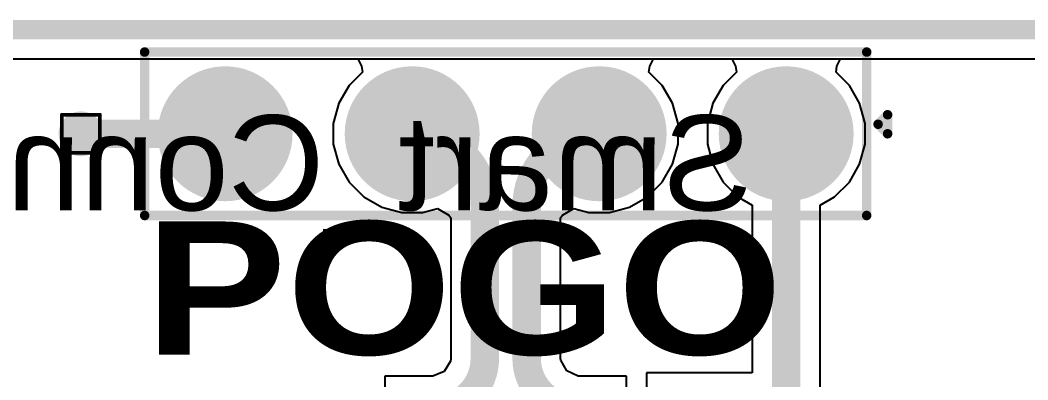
# Model space of a CAD drawing. Header units: inches. Extents: x -40 to 219, y 2 to 133.
# Drawn here: x 65.4 to 78.87, y 77.7 to 82.51 of the extents above; entities that cross this region are included whole.
import ezdxf

# ---------------------------------------------------------------- set-up
doc = ezdxf.new("R2010")
doc.units = ezdxf.units.IN
for name, color, linetype in [('Board Outline', 216, 'Continuous'), ('Bottom Layer', 5, 'Continuous'), ('Bottom Overlay', 54, 'Continuous'), ('Drill Drawing', 1, 'Continuous'), ('Top Layer', 1, 'Continuous'), ('Top Overlay', 2, 'Continuous'), ('Top Paste', 8, 'Continuous'), ('Top Solder', 216, 'Continuous'), ('Via Holes', 16, 'Continuous')]:
    doc.layers.add(name, color=color, linetype=linetype)
doc.styles.add('Arial', font='', dxfattribs={"height": 0.2})
doc.styles.add('Arial Black_Bold', font='', dxfattribs={"height": 0.2})
doc.styles.get('Arial').set_extended_font_data('Arial')
doc.styles.get('Arial Black_Bold').set_extended_font_data('Arial Black', bold=True)

# ---------------------------------------------------------------- blocks, each defined once
blk = doc.blocks.new('P____4_P___152')
at = {"layer": 'Top Layer'}
h = blk.add_hatch(color=1, dxfattribs=at)
edge = h.paths.add_edge_path()
edge.add_arc((-3.75, 0), 0.8, 0, 360)
h = blk.add_hatch(color=1, dxfattribs=at)
edge = h.paths.add_edge_path()
edge.add_arc((-1.25, 0), 0.8, 0, 360)
h = blk.add_hatch(color=1, dxfattribs=at)
edge = h.paths.add_edge_path()
edge.add_arc((1.25, 0), 0.8, 0, 360)
h = blk.add_hatch(color=1, dxfattribs=at)
edge = h.paths.add_edge_path()
edge.add_arc((3.75, 0), 0.8, 0, 360)
at = {"layer": 'Top Paste'}
h = blk.add_hatch(color=8, dxfattribs=at)
edge = h.paths.add_edge_path()
edge.add_arc((-3.75, 0), 0.8, 0, 360)
h = blk.add_hatch(color=8, dxfattribs=at)
edge = h.paths.add_edge_path()
edge.add_arc((-1.25, 0), 0.8, 0, 360)
h = blk.add_hatch(color=8, dxfattribs=at)
edge = h.paths.add_edge_path()
edge.add_arc((1.25, 0), 0.8, 0, 360)
h = blk.add_hatch(color=8, dxfattribs=at)
edge = h.paths.add_edge_path()
edge.add_arc((3.75, 0), 0.8, 0, 360)
at = {"layer": 'Top Solder'}
h = blk.add_hatch(color=216, dxfattribs=at)
edge = h.paths.add_edge_path()
edge.add_arc((-3.75, 0), 0.9016, 0, 360)
h = blk.add_hatch(color=216, dxfattribs=at)
edge = h.paths.add_edge_path()
edge.add_arc((-1.25, 0), 0.9016, 0, 360)
h = blk.add_hatch(color=216, dxfattribs=at)
edge = h.paths.add_edge_path()
edge.add_arc((1.25, 0), 0.9016, 0, 360)
h = blk.add_hatch(color=216, dxfattribs=at)
edge = h.paths.add_edge_path()
edge.add_arc((3.75, 0), 0.9016, 0, 360)
at = {"layer": 'Top Overlay'}
for points in [[(-4.826, 1.0922, 0.127, 0.127, 0), (-4.826, -1.0922, 0.127, 0.127, 0)], [(4.826, 1.0922, 0.127, 0.127, 0), (-4.826, 1.0922, 0.127, 0.127, 0)], [(4.826, 1.0922, 0.127, 0.127, 0), (4.826, -1.0922, 0.127, 0.127, 0)], [(-5.1054, 0, 0.127, 0.127, 0), (-5.1054, -0.254, 0.127, 0.127, 0)], [(-4.9784, -0.127, 0.127, 0.127, 0), (-5.1054, 0, 0.127, 0.127, 0)], [(-4.9784, -0.127, 0.127, 0.127, 0), (-5.1054, -0.254, 0.127, 0.127, 0)], [(4.826, -1.0922, 0.127, 0.127, 0), (-4.826, -1.0922, 0.127, 0.127, 0)]]:
    blk.add_lwpolyline(points, format="xyseb", dxfattribs=at)
for points in [[(-4.85775, 1.0922, 0.0635, 0.0635, 1), (-4.79425, 1.0922, 0.0635, 0.0635, 1)], [(-4.85775, 1.0922, 0.0635, 0.0635, 1), (-4.79425, 1.0922, 0.0635, 0.0635, 1)], [(4.79425, 1.0922, 0.0635, 0.0635, 1), (4.85775, 1.0922, 0.0635, 0.0635, 1)], [(4.79425, 1.0922, 0.0635, 0.0635, 1), (4.85775, 1.0922, 0.0635, 0.0635, 1)], [(-5.13715, 0, 0.0635, 0.0635, 1), (-5.07365, 0, 0.0635, 0.0635, 1)], [(-5.13715, 0, 0.0635, 0.0635, 1), (-5.07365, 0, 0.0635, 0.0635, 1)], [(-5.01015, -0.127, 0.0635, 0.0635, 1), (-4.94665, -0.127, 0.0635, 0.0635, 1)], [(-5.01015, -0.127, 0.0635, 0.0635, 1), (-4.94665, -0.127, 0.0635, 0.0635, 1)], [(-5.13715, -0.254, 0.0635, 0.0635, 1), (-5.07365, -0.254, 0.0635, 0.0635, 1)], [(-5.13715, -0.254, 0.0635, 0.0635, 1), (-5.07365, -0.254, 0.0635, 0.0635, 1)], [(-4.85775, -1.0922, 0.0635, 0.0635, 1), (-4.79425, -1.0922, 0.0635, 0.0635, 1)], [(-4.85775, -1.0922, 0.0635, 0.0635, 1), (-4.79425, -1.0922, 0.0635, 0.0635, 1)], [(4.79425, -1.0922, 0.0635, 0.0635, 1), (4.85775, -1.0922, 0.0635, 0.0635, 1)], [(4.79425, -1.0922, 0.0635, 0.0635, 1), (4.85775, -1.0922, 0.0635, 0.0635, 1)]]:
    blk.add_lwpolyline(points, format="xyseb", close=True, dxfattribs=at)

msp = doc.modelspace()

# ---------------------------------------------------------------- hatches: boundary and pattern name
at = {"layer": 'Bottom Layer'}
h = msp.add_hatch(color=5, dxfattribs=at)
edge = h.paths.add_edge_path()
edge.add_arc((66.211, 80.991), 0.3, 0, 360)
at = {"layer": 'Top Layer'}
h = msp.add_hatch(color=1, dxfattribs=at)
edge = h.paths.add_edge_path()
edge.add_arc((66.211, 80.991), 0.3, 0, 360)
at = {"layer": 'Via Holes'}
h = msp.add_hatch(color=7, dxfattribs=at)
edge = h.paths.add_edge_path()
edge.add_arc((66.211, 80.991), 0.15, 0, 360)

# ---------------------------------------------------------------- linework, layer by layer
at = {"layer": 'Board Outline'}
msp.add_lwpolyline([(3.393, 82.382, 0.254, 0.254, 0), (85.393, 82.382, 0.254, 0.254, 0)], format="xyseb", dxfattribs=at)
at = {"layer": 'Bottom Layer'}
msp.add_line((42.781, 81.994), (85.63, 81.994), dxfattribs=at)
at = {"layer": 'Drill Drawing'}
for points in [[(65.957, 81.245, 0.0508, 0.0508, 0), (66.465, 81.245, 0.0508, 0.0508, 0)], [(65.957, 80.737, 0.0508, 0.0508, 0), (65.957, 81.245, 0.0508, 0.0508, 0)], [(66.465, 80.737, 0.0508, 0.0508, 0), (66.465, 81.245, 0.0508, 0.0508, 0)], [(65.957, 80.737, 0.0508, 0.0508, 0), (66.465, 80.737, 0.0508, 0.0508, 0)]]:
    msp.add_lwpolyline(points, format="xyseb", dxfattribs=at)
for points in [[(65.944, 81.245, 0.0254, 0.0254, 1), (65.969, 81.245, 0.0254, 0.0254, 1)], [(65.944, 81.245, 0.0254, 0.0254, 1), (65.969, 81.245, 0.0254, 0.0254, 1)], [(66.452, 81.245, 0.0254, 0.0254, 1), (66.477, 81.245, 0.0254, 0.0254, 1)], [(66.452, 81.245, 0.0254, 0.0254, 1), (66.477, 81.245, 0.0254, 0.0254, 1)], [(65.944, 80.737, 0.0254, 0.0254, 1), (65.969, 80.737, 0.0254, 0.0254, 1)], [(65.944, 80.737, 0.0254, 0.0254, 1), (65.969, 80.737, 0.0254, 0.0254, 1)], [(66.452, 80.737, 0.0254, 0.0254, 1), (66.477, 80.737, 0.0254, 0.0254, 1)], [(66.452, 80.737, 0.0254, 0.0254, 1), (66.477, 80.737, 0.0254, 0.0254, 1)]]:
    msp.add_lwpolyline(points, format="xyseb", close=True, dxfattribs=at)
at = {"layer": 'Top Layer'}
for p, q in [((42.781, 81.994), (69.912, 81.994)), ((69.912, 81.994), (69.961, 81.896)), ((73.817, 81.896), (73.867, 81.994)), ((73.867, 81.994), (74.912, 81.994)), ((74.912, 81.994), (74.961, 81.896)), ((76.317, 81.896), (76.367, 81.994)), ((76.367, 81.994), (85.63, 81.994)), ((69.973, 81.816), (69.796, 81.638)), ((69.961, 81.896), (69.973, 81.816)), ((73.805, 81.816), (73.817, 81.896)), ((73.983, 81.638), (73.805, 81.816)), ((74.973, 81.816), (74.796, 81.638)), ((74.961, 81.896), (74.973, 81.816)), ((76.305, 81.816), (76.317, 81.896)), ((76.483, 81.638), (76.305, 81.816)), ((69.796, 81.638), (69.657, 81.398)), ((74.121, 81.398), (73.983, 81.638)), ((74.796, 81.638), (74.657, 81.398)), ((76.621, 81.398), (76.483, 81.638)), ((69.657, 81.398), (69.585, 81.13)), ((74.193, 81.13), (74.121, 81.398)), ((74.657, 81.398), (74.585, 81.13)), ((76.693, 81.13), (76.621, 81.398)), ((69.585, 81.13), (69.585, 80.852)), ((74.193, 80.852), (74.193, 81.13)), ((74.585, 81.13), (74.585, 80.852)), ((76.693, 80.852), (76.693, 81.13)), ((69.585, 80.852), (69.657, 80.584)), ((74.121, 80.584), (74.193, 80.852)), ((74.585, 80.852), (74.657, 80.584)), ((76.621, 80.584), (76.693, 80.852)), ((69.657, 80.584), (69.796, 80.344)), ((73.983, 80.344), (74.121, 80.584)), ((74.657, 80.584), (74.796, 80.344)), ((76.483, 80.344), (76.621, 80.584)), ((69.796, 80.344), (69.992, 80.148)), ((73.786, 80.148), (73.983, 80.344)), ((74.796, 80.344), (74.992, 80.148)), ((76.286, 80.148), (76.483, 80.344)), ((69.992, 80.148), (70.232, 80.009)), ((73.546, 80.009), (73.786, 80.148)), ((74.992, 80.148), (75.186, 80.036)), ((75.186, 80.036), (75.186, 77.796)), ((76.092, 80.036), (76.286, 80.148)), ((76.092, 77.132), (76.092, 80.036)), ((70.232, 80.009), (70.5, 79.937)), ((70.5, 79.937), (70.778, 79.937)), ((70.778, 79.937), (70.979, 79.991)), ((70.979, 79.991), (71.129, 79.903)), ((71.129, 79.903), (71.157, 79.868)), ((72.622, 79.868), (72.65, 79.903)), ((72.65, 79.903), (72.8, 79.991)), ((72.8, 79.991), (73, 79.937)), ((73, 79.937), (73.278, 79.937)), ((73.278, 79.937), (73.546, 80.009)), ((71.157, 79.868), (71.157, 77.983)), ((72.622, 77.989), (72.622, 79.868)), ((71.151, 77.954), (71.068, 77.812)), ((71.157, 77.982), (71.151, 77.954)), ((71.157, 77.983), (71.157, 77.982)), ((72.622, 77.988), (72.622, 77.989)), ((72.627, 77.964), (72.622, 77.988)), ((72.707, 77.821), (72.627, 77.964)), ((70.914, 77.752), (70.275, 77.752)), ((70.275, 77.752), (70.275, 76.324)), ((71.068, 77.812), (70.914, 77.752)), ((72.858, 77.752), (72.707, 77.821)), ((73.503, 77.752), (72.858, 77.752)), ((73.503, 76.324), (73.503, 77.752)), ((75.186, 77.796), (73.772, 77.796)), ((73.772, 77.796), (73.772, 76.288))]:
    msp.add_line(p, q, dxfattribs=at)
for points in [[(66.211, 80.991, 0.381, 0.381, -0.414214), (66.144, 81.058, 0.381, 0.381, 0)], [(66.211, 80.991, 0.381, 0.381, 0), (68.139, 80.991, 0.381, 0.381, 0)], [(70.639, 80.991, 0.381, 0.381, -0.414214), (71.61, 80.021, 0.381, 0.381, 0)], [(72.169, 80.021, 0.381, 0.381, -0.414214), (73.139, 80.991, 0.381, 0.381, 0)], [(75.639, 77.132, 0.381, 0.381, 0), (75.639, 80.991, 0.381, 0.381, 0)], [(71.61, 77.983, 0.381, 0.381, 0), (71.61, 80.021, 0.381, 0.381, 0)], [(72.169, 77.989, 0.381, 0.381, 0), (72.169, 80.021, 0.381, 0.381, 0)], [(71.61, 77.983, 0.381, 0.381, -0.234874), (71.344, 77.448, 0.381, 0.381, 0)], [(72.424, 77.463, 0.381, 0.381, -0.229456), (72.169, 77.989, 0.381, 0.381, 0)]]:
    msp.add_lwpolyline(points, format="xyseb", dxfattribs=at)
for points in [[(66.048, 81.058, 0.191, 0.191, 1), (66.239, 81.058, 0.191, 0.191, 1)], [(66.116, 80.991, 0.191, 0.191, 1), (66.306, 80.991, 0.191, 0.191, 1)], [(66.116, 80.991, 0.191, 0.191, 1), (66.306, 80.991, 0.191, 0.191, 1)], [(68.044, 80.991, 0.191, 0.191, 1), (68.234, 80.991, 0.191, 0.191, 1)], [(70.544, 80.991, 0.191, 0.191, 1), (70.734, 80.991, 0.191, 0.191, 1)], [(73.044, 80.991, 0.191, 0.191, 1), (73.234, 80.991, 0.191, 0.191, 1)], [(75.544, 80.991, 0.191, 0.191, 1), (75.734, 80.991, 0.191, 0.191, 1)], [(71.515, 80.021, 0.191, 0.191, 1), (71.705, 80.021, 0.191, 0.191, 1)], [(71.515, 80.021, 0.191, 0.191, 1), (71.705, 80.021, 0.191, 0.191, 1)], [(72.073, 80.021, 0.191, 0.191, 1), (72.264, 80.021, 0.191, 0.191, 1)], [(72.073, 80.021, 0.191, 0.191, 1), (72.264, 80.021, 0.191, 0.191, 1)], [(71.515, 77.983, 0.191, 0.191, 1), (71.705, 77.983, 0.191, 0.191, 1)], [(71.515, 77.983, 0.191, 0.191, 1), (71.705, 77.983, 0.191, 0.191, 1)], [(72.073, 77.989, 0.191, 0.191, 1), (72.264, 77.989, 0.191, 0.191, 1)], [(72.073, 77.989, 0.191, 0.191, 1), (72.264, 77.989, 0.191, 0.191, 1)]]:
    msp.add_lwpolyline(points, format="xyseb", close=True, dxfattribs=at)

# ---------------------------------------------------------------- block references
at = {"rotation": 180}
msp.add_blockref('P____4_P___152', (71.889, 80.991), dxfattribs=at)

# ---------------------------------------------------------------- texts
at = {"layer": 'Bottom Overlay', "style": 'Arial', "text_generation_flag": 2}
msp.add_text('Smart_Connect_Board_v1.0', height=1.27, rotation=360, dxfattribs=at).set_placement((75.184, 79.968))
at = {"layer": 'Top Overlay', "style": 'Arial Black_Bold'}
msp.add_text('POGO', height=1.778, rotation=360, dxfattribs=at).set_placement((67.063, 78.041))

doc.saveas('drawing.dxf')
